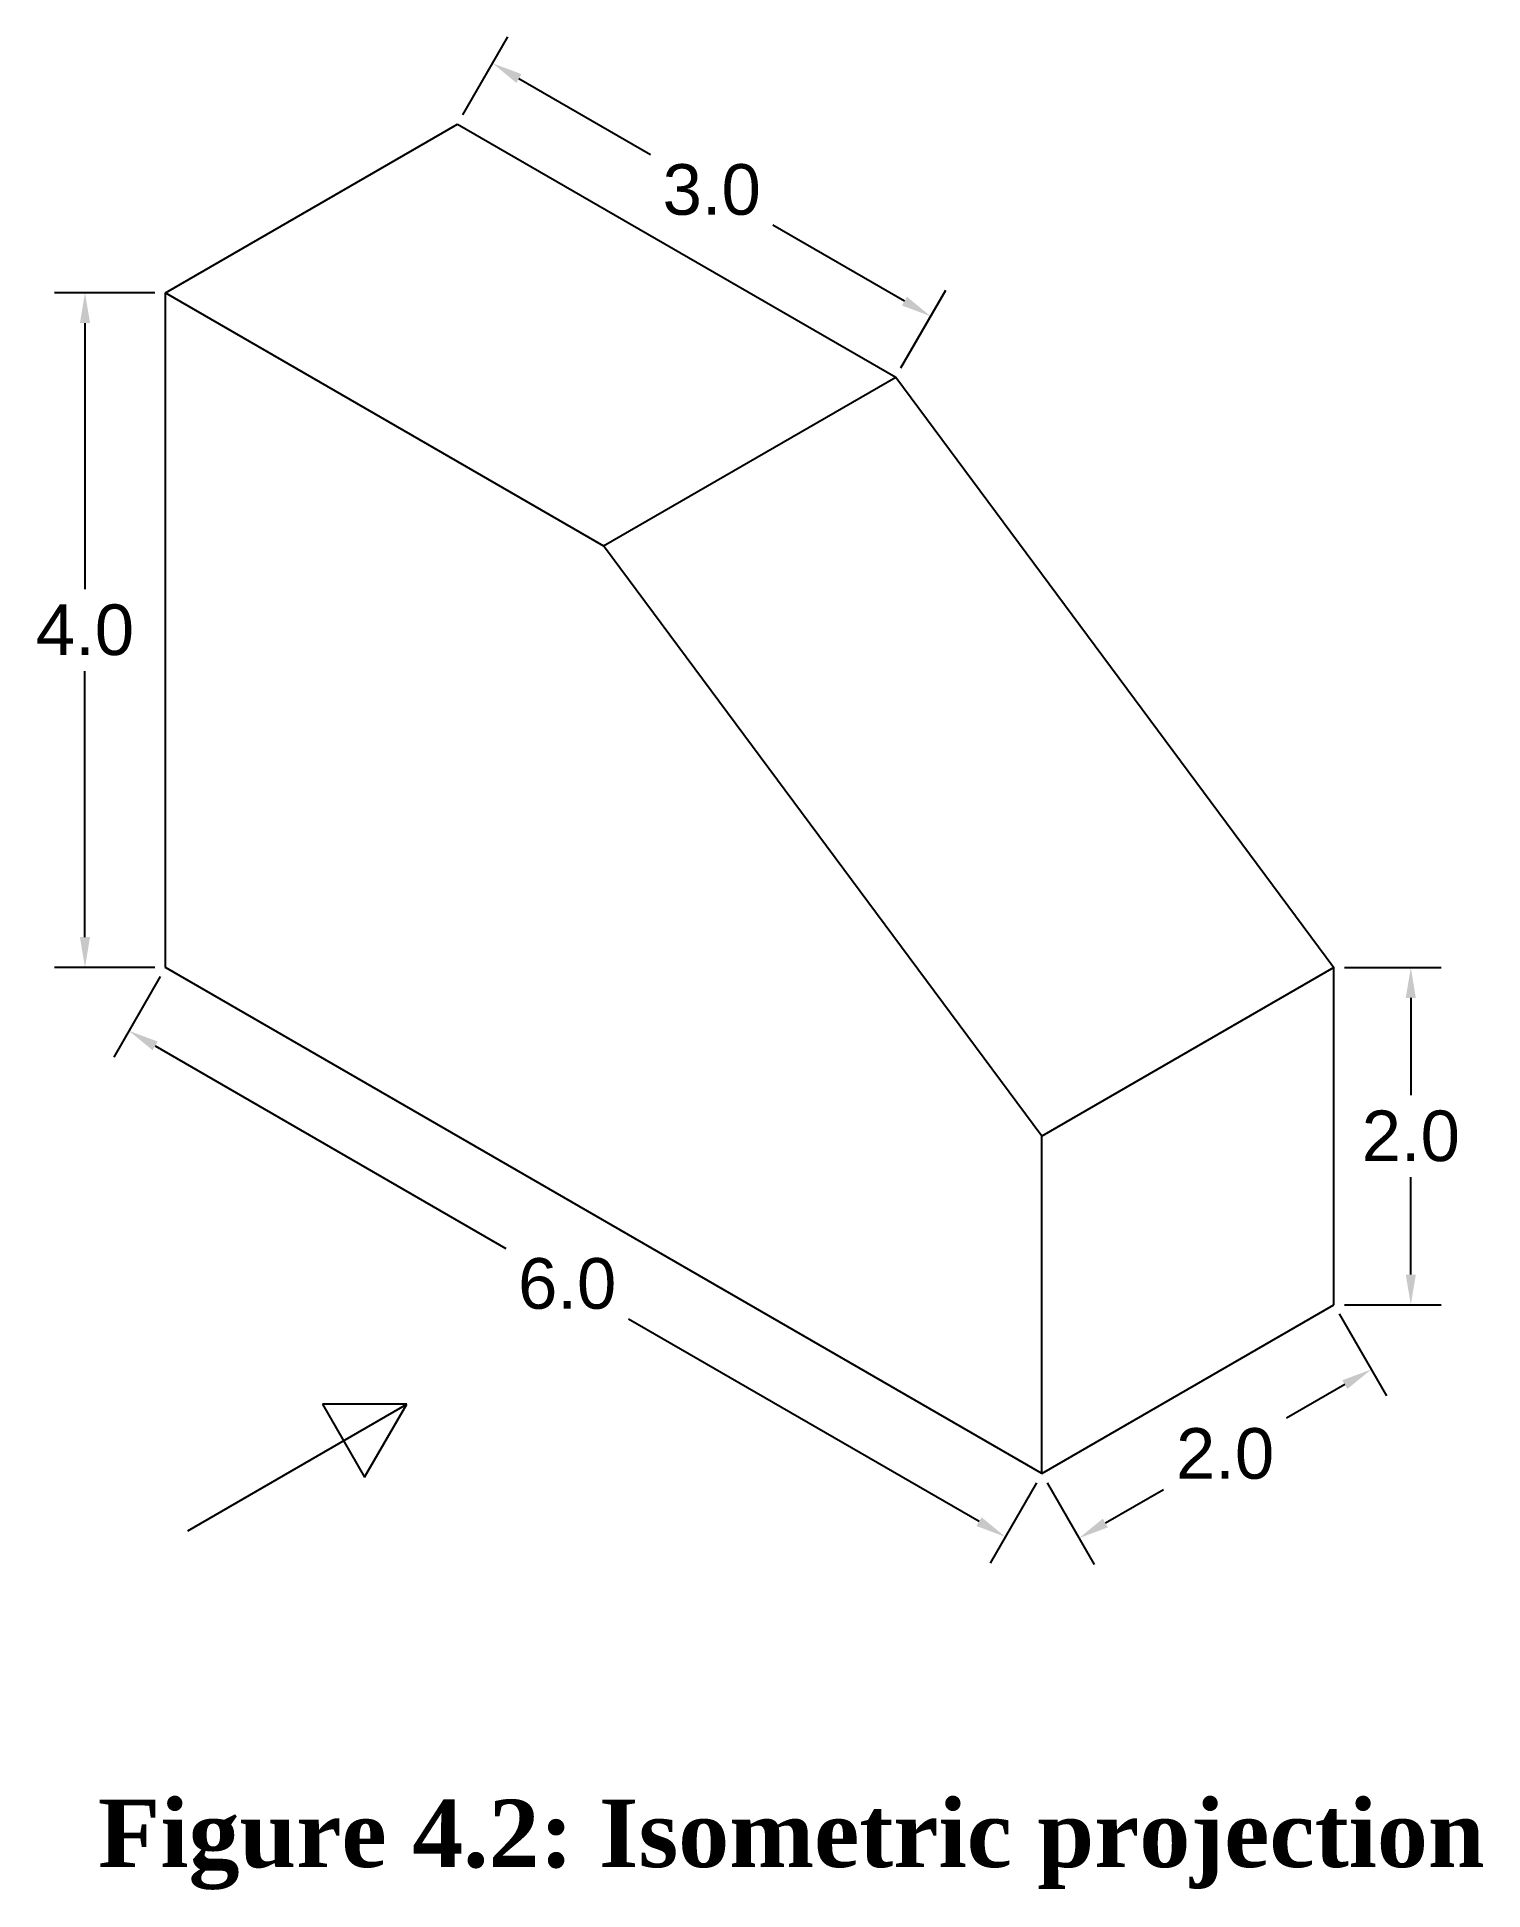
# Model space of a CAD drawing. Header units: feet. Extents: x 18.4 to 27, y 5.9 to 16.9.
import ezdxf

# ---------------------------------------------------------------- set-up
doc = ezdxf.new("R2010")
doc.units = ezdxf.units.FT
doc.header["$MEASUREMENT"] = 0
doc.styles.get("Standard").update_dxf_attribs({"font": 'arial.ttf'})
doc.dimstyles.get("Standard").update_dxf_attribs({"dimtxt": 0.3, "dimasz": 0.18, "dimexe": 0.18, "dimexo": 0.0625, "dimgap": 0.09, "dimtad": 0, "dimtih": 1, "dimtoh": 1, "dimdec": 1, "dimzin": 0, "dimdsep": 46, "dimtxsty": 'Standard', "dimcen": 0.09, "dimadec": 0, "dimazin": 0, "dimtfac": 1, "dimtdec": 1, "dimtofl": 0, "dimtmove": 0, "dimatfit": 3, "dimfxl": 1, "dimtolj": 1, "dimtzin": 0, "dimarcsym": 0})

# ---------------------------------------------------------------- blocks, each defined once
blk = doc.blocks.new('*D4')
at = {"color": 0, "lineweight": -2, "transparency": 16777216}
for p, q in [((19.143, 11.346), (18.867, 10.869)), ((19.113, 10.935), (21.192, 9.735)), ((23.998, 8.115), (21.919, 9.315)), ((24.339, 8.346), (24.064, 7.869))]:
    blk.add_line(p, q, dxfattribs=at)
at = {"color": 0, "transparency": 16777216}
for points in [[(19.128, 10.961), (19.098, 10.909), (18.957, 11.025)], [(24.013, 8.141), (23.983, 8.089), (24.154, 8.025)]]:
    blk.add_solid(points, dxfattribs=at)
at = {"layer": 'Defpoints', "color": 0, "transparency": 16777216}
for p in [(19.174, 11.4), (24.37, 8.4), (24.154, 8.025)]:
    blk.add_point(p, dxfattribs=at)
at = {"color": 0, "transparency": 16777216, "insert": (21.556, 9.525), "char_height": 0.3, "attachment_point": 5}
blk.add_mtext('\\A1;6.0', dxfattribs=at)
blk = doc.blocks.new('*D5')
at = {"color": 0, "lineweight": -2, "transparency": 16777216}
for p, q in [((20.937, 16.454), (21.204, 16.916)), ((21.27, 16.67), (22.05, 16.219)), ((23.556, 15.35), (22.775, 15.8)), ((23.535, 14.954), (23.802, 15.416))]:
    blk.add_line(p, q, dxfattribs=at)
at = {"color": 0, "transparency": 16777216}
for points in [[(21.285, 16.696), (21.255, 16.644), (21.114, 16.76)], [(23.571, 15.376), (23.541, 15.324), (23.712, 15.26)]]:
    blk.add_solid(points, dxfattribs=at)
at = {"layer": 'Defpoints', "color": 0, "transparency": 16777216}
for p in [(20.906, 16.4), (23.712, 15.26), (23.504, 14.9)]:
    blk.add_point(p, dxfattribs=at)
at = {"color": 0, "transparency": 16777216, "insert": (22.413, 16.01), "char_height": 0.3, "attachment_point": 5}
blk.add_mtext('\\A1;3.0', dxfattribs=at)
blk = doc.blocks.new('*D6')
at = {"color": 0, "lineweight": -2, "transparency": 16777216}
for p, q in [((26.133, 9.346), (26.413, 8.861)), ((26.167, 8.927), (25.822, 8.728)), ((24.401, 8.346), (24.681, 7.861)), ((24.747, 8.107), (25.092, 8.306))]:
    blk.add_line(p, q, dxfattribs=at)
at = {"color": 0, "transparency": 16777216}
for points in [[(26.152, 8.953), (26.182, 8.901), (26.323, 9.017)], [(24.732, 8.133), (24.762, 8.081), (24.591, 8.017)]]:
    blk.add_solid(points, dxfattribs=at)
at = {"layer": 'Defpoints', "color": 0, "transparency": 16777216}
for p in [(26.102, 9.4), (26.323, 9.017), (24.37, 8.4)]:
    blk.add_point(p, dxfattribs=at)
at = {"color": 0, "transparency": 16777216, "insert": (25.457, 8.517), "char_height": 0.3, "attachment_point": 5}
blk.add_mtext('\\A1;2.0', dxfattribs=at)
blk = doc.blocks.new('*D7')
at = {"color": 0, "lineweight": -2, "transparency": 16777216}
for p, q in [((26.165, 11.4), (26.738, 11.4)), ((26.558, 11.22), (26.558, 10.643)), ((26.558, 9.58), (26.558, 10.157)), ((26.165, 9.4), (26.738, 9.4))]:
    blk.add_line(p, q, dxfattribs=at)
at = {"color": 0, "transparency": 16777216}
for points in [[(26.528, 11.22), (26.588, 11.22), (26.558, 11.4)], [(26.528, 9.58), (26.588, 9.58), (26.558, 9.4)]]:
    blk.add_solid(points, dxfattribs=at)
at = {"layer": 'Defpoints', "color": 0, "transparency": 16777216}
for p in [(26.102, 11.4), (26.102, 9.4), (26.558, 9.4)]:
    blk.add_point(p, dxfattribs=at)
at = {"color": 0, "transparency": 16777216, "insert": (26.558, 10.4), "char_height": 0.3, "attachment_point": 5}
blk.add_mtext('\\A1;2.0', dxfattribs=at)
blk = doc.blocks.new('*D8')
at = {"color": 0, "lineweight": -2, "transparency": 16777216}
for p, q in [((19.111, 15.4), (18.517, 15.4)), ((18.697, 15.22), (18.697, 13.643)), ((18.697, 11.58), (18.697, 13.157)), ((19.111, 11.4), (18.517, 11.4))]:
    blk.add_line(p, q, dxfattribs=at)
at = {"color": 0, "transparency": 16777216}
for points in [[(18.667, 15.22), (18.727, 15.22), (18.697, 15.4)], [(18.667, 11.58), (18.727, 11.58), (18.697, 11.4)]]:
    blk.add_solid(points, dxfattribs=at)
at = {"layer": 'Defpoints', "color": 0, "transparency": 16777216}
for p in [(19.174, 15.4), (18.697, 11.4), (19.174, 11.4)]:
    blk.add_point(p, dxfattribs=at)
at = {"color": 0, "transparency": 16777216, "insert": (18.697, 13.4), "char_height": 0.3, "attachment_point": 5}
blk.add_mtext('\\A1;4.0', dxfattribs=at)

msp = doc.modelspace()

# ---------------------------------------------------------------- linework, layer by layer
for p, q in [((19.174, 15.4), (20.906, 16.4)), ((20.906, 16.4), (23.504, 14.9)), ((19.174, 11.4), (19.174, 15.4)), ((19.174, 15.4), (21.772, 13.9)), ((21.772, 13.9), (23.504, 14.9)), ((23.504, 14.9), (26.102, 11.4)), ((24.37, 10.4), (21.772, 13.9)), ((24.37, 8.4), (19.174, 11.4)), ((26.102, 11.4), (24.37, 10.4)), ((26.102, 9.4), (26.102, 11.4)), ((24.37, 8.4), (24.37, 10.4)), ((24.37, 8.4), (26.102, 9.4)), ((19.306, 8.061), (20.605, 8.811)), ((20.605, 8.811), (20.105, 8.811)), ((20.105, 8.811), (20.355, 8.378)), ((20.355, 8.378), (20.605, 8.811))]:
    msp.add_line(p, q)

# ---------------------------------------------------------------- texts
at = {"insert": (18.736, 6.467), "char_height": 0.4, "attachment_point": 1}
msp.add_mtext_dynamic_manual_height_columns('\\pxqc;{\\fTimes New Roman|b1|i0|c0|p18;Figure 4.2: Isometric projection}', width=8.29775, gutter_width=1, heights=[0], dxfattribs=at)

# ---------------------------------------------------------------- dimensions: what is measured, and where the dimension line sits
for p1, p2, distance, picture, middle in [((20.906, 16.4), (23.504, 14.9), 0.416, '*D5', (22.413, 16.01)), ((19.174, 11.4), (24.37, 8.4), -0.433, '*D4', (21.556, 9.525)), ((24.37, 8.4), (26.102, 9.4), -0.442, '*D6', (25.457, 8.517))]:
    dim = msp.add_aligned_dim(p1=p1, p2=p2, distance=distance, dimstyle='Standard')
    dim.commit()
    dim.dimension.update_dxf_attribs({"geometry": picture, "text_midpoint": middle})
for base, p1, p2, picture, middle in [((18.697, 11.4), (19.174, 15.4), (19.174, 11.4), '*D8', (18.697, 13.4)), ((26.558, 9.4), (26.102, 11.4), (26.102, 9.4), '*D7', (26.558, 10.4))]:
    dim = msp.add_linear_dim(base=base, p1=p1, p2=p2, angle=90, dimstyle='Standard')
    dim.commit()
    dim.dimension.update_dxf_attribs({"geometry": picture, "text_midpoint": middle})

doc.saveas('drawing.dxf')
